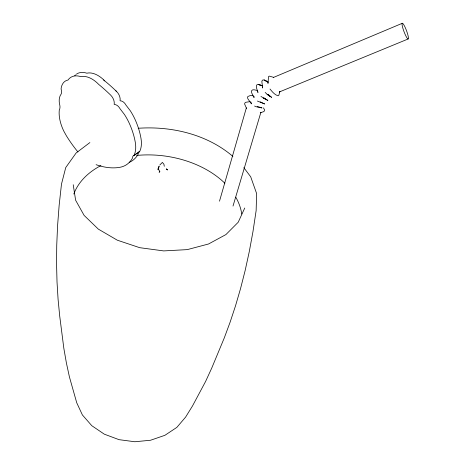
<?xml version="1.0" encoding="UTF-8"?>
<svg xmlns="http://www.w3.org/2000/svg" width="465" height="465" viewBox="0 0 465 465"><rect width="100%" height="100%" fill="white"/><g stroke="black" fill="none" stroke-linecap="round" stroke-linejoin="round"><path stroke-width="0.7" d="M158.507 168.626L159.117 166.162L157.966 169.091L158.199 169.859M279.889 91.431L278.861 95.244L278.151 95.784C274.734 94.953 272.194 91.704 270.014 89.036M250.868 101.975L251.466 103.875L247.903 98.871L247.543 97.545L247.833 96.517L250.222 95.592L253.065 95.761M254.006 96.325L254.03 97.569L251.745 93L251.455 91.564L251.763 90.506L252.646 89.896L254.035 89.768L257.343 90.483M219.497 201.188L246.351 107.88L246.671 108.734L244.596 104.003L244.869 103.003L245.811 102.283L250.065 101.632M233.012 206.053L260.917 112.222L260.255 112.774L263.516 111.728L264.416 110.978L264.643 109.967L263.457 107.868M268.142 82.793L267.956 83.369L268.543 76.597L269.276 76.109L273.612 77.341M244.747 208.018L238.208 222.247L225.914 234.581L208.535 243.991L187.25 249.624L163.674 250.914L139.709 247.682L117.325 240.196L98.318 229.111L84.113 215.405L75.621 200.223L73.22 184.739M159.14 172.486L159.908 171.277M159.832 164.982L162.372 162.413L163.913 164.209L164.279 166.284M89.885 142.569L76.109 152.991L65.739 167.563L61.473 184.175L59.148 205.332L57.584 225.659L56.736 245.183L56.561 263.951L57.021 281.982L58.079 299.309L59.694 315.962L63.839 348.337L66.402 362.985L69.419 376.912L76.725 402.748L82.386 414.937L91.791 425.696L104.311 434.171L119.046 439.669L134.862 441.75L150.55 440.245L164.901 435.31L176.851 427.382L185.599 417.111L192.493 405.968L205.606 381.44L211.778 367.989L224.281 337.916L230.07 322.297L235.499 305.889L240.527 288.655L245.142 270.549L249.298 251.53L252.977 231.564L256.139 210.593L256.616 193.521L250.693 176.781L243.811 167.667M279.791 91.611L279.291 91.989L408.119 38.99A8.387 1.343 69.5 0 0 405.021 27.104A8.387 1.343 69.5 0 0 402.597 27.266A8.387 1.343 69.5 0 0 408.119 38.99M133.339 155.787L138.989 151.916M96.098 164.686A88.501 52.969 59.5 0 0 119.615 167.354L120.993 167.075A47.494 28.4 57.6 0 0 132.63 157.833A3.865 2.36 55.5 0 1 133.955 155.537L139.605 151.666A28.249 17.234 57 0 0 141 138.448A55.806 33.335 57.6 0 0 135.594 120.638A42.937 25.924 57.5 0 0 130.328 110.798L125.893 105.014A6.103 3.796 58.2 0 0 120.487 100.859L120.04 100.702L120.139 100.126A7.946 4.917 58.8 0 0 116.558 91.448A128.712 72.924 56 0 0 104.735 80.893L103.643 80.003M273.565 77.405L402.394 23.25M138.175 128.27C171.544 125.957 207.123 134.309 232.878 156.403M262.504 85.909L258.714 84.537L257.424 84.543L256.581 85.107L256.459 87.728L257.953 92.489L257.819 91.721M261.964 85.729L258.714 84.537L262.167 85.763M257.255 106.415L261.998 107.927L257.18 107.031L254.576 106.067M263.155 98.051L267.892 100.411L260.941 96.464M267.863 81.95L264.178 80.009L263.004 79.91L262.214 80.433L261.853 81.544L262.632 88.007L262.551 87.193M267.916 81.997L264.178 80.009L268.014 82.014M260.261 101.899L264.655 103.962L257.389 101.045M268.043 94.872L271.659 97.354L267.125 94.285L265.178 92.43M267.125 94.285L269.985 96.104L268.212 94.366M263.934 97.853L265.98 99.365M167.662 169.905L166.325 168.871L167.272 169.905M115.843 90.815L116.558 91.448M157.966 169.091L159.268 170.306L159.53 171.928M73.819 193.992A85.839 58.538 7.5 0 1 100.946 165.563M136.588 155.444A85.839 58.538 7.5 0 1 224.868 183.262M235.813 197.241A85.839 58.538 7.5 0 1 241.748 214.034M74.72 75.696A25.837 15.508 59.1 0 1 75.516 74.894M76.388 74.191A25.837 15.508 59.1 0 1 86.885 73.197A25.098 15.2 59 0 1 104.735 80.893M139.605 151.666A3.842 2.372 55.6 0 0 138.268 153.962A47.232 28.51 57.7 0 1 129.2 162.372M77.946 151.933A16.903 9.777 57 0 1 77.056 150.881A92.047 56.498 58.3 0 1 66.437 135.867L64.019 131.543A32.405 18.92 57.8 0 1 59.154 111.902L59.299 109.961A9.364 5.336 59 0 0 59.456 103.776A17.972 10.463 58.7 0 1 60.921 94.43A7.184 4.144 59.6 0 0 61.066 88.937A21.686 12.764 59 0 1 68.024 80.038A25.982 15.444 59 0 1 80.875 76.667A25.238 15.142 58.9 0 1 98.749 84.45A129.38 72.581 55.9 0 1 110.624 95.081A7.992 4.9 58.7 0 1 114.245 103.794L114.146 104.369L114.593 104.532A6.138 3.778 58.1 0 1 120.017 108.717L124.481 114.535A43.175 25.819 57.4 0 1 129.793 124.422A56.114 33.195 57.5 0 1 135.286 142.296A28.406 17.164 56.9 0 1 133.955 155.537"/></g></svg>
